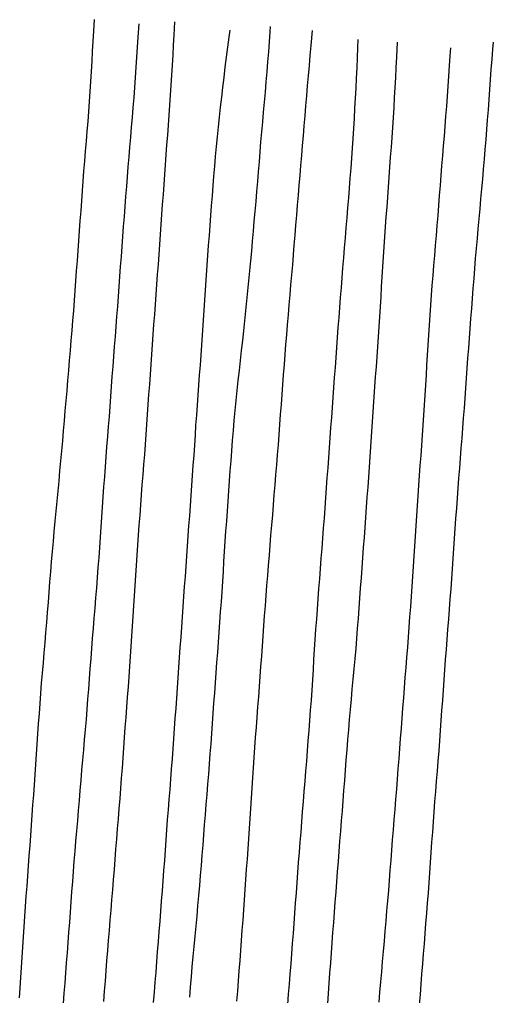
# Model space of a CAD drawing. Header units: metres. Extents: x 378908 to 378976, y 5842376 to 5842760.
# Drawn here: x 378929.4 to 378976, y 5842663.6 to 5842759.6 of the extents above; entities that cross this region are included whole.
import ezdxf

# ---------------------------------------------------------------- set-up
doc = ezdxf.new("R2010")
doc.units = ezdxf.units.M
for name, color, linetype, lineweight in [('A-Nord A.1 DA280', 70, 'Continuous', 30), ('A-Nord A.2 DA280', 72, 'Continuous', 30), ('A-Nord A.3 DA280', 74, 'Continuous', 30), ('A-Nord B.1 DA280', 150, 'Continuous', 30), ('A-Nord B.2 DA280', 152, 'Continuous', 30), ('A-Nord B.3 DA280', 154, 'Continuous', 30), ('BorWin 4.1 DA280', 31, 'Continuous', 30), ('BorWin 4.2 DA280', 30, 'Continuous', 30), ('DolWin 4.1 DA280', 211, 'Continuous', 30), ('DolWin 4.2 DA280', 241, 'Continuous', 30)]:
    doc.layers.add(name, color=color, linetype=linetype, lineweight=lineweight)

msp = doc.modelspace()

# ---------------------------------------------------------------- linework, layer by layer
at = {"layer": 'A-Nord A.1 DA280'}
msp.add_polyline3d([(378929.41, 5842663.426, 7.19), (378929.478, 5842664.427, 7.19), (378929.542, 5842665.426, 7.2), (378929.606, 5842666.419, 7.21), (378929.671, 5842667.418, 7.21), (378929.736, 5842668.417, 7.21), (378929.801, 5842669.414, 7.21), (378929.866, 5842670.41, 7.21), (378929.934, 5842671.408, 7.2), (378930.004, 5842672.405, 7.2), (378930.075, 5842673.405, 7.2), (378930.145, 5842674.399, 7.2), (378930.217, 5842675.397, 7.19), (378930.291, 5842676.394, 7.19), (378930.366, 5842677.393, 7.19), (378930.441, 5842678.389, 7.19), (378930.515, 5842679.39, 7.19), (378930.588, 5842680.386, 7.19), (378930.66, 5842681.383, 7.19), (378930.733, 5842682.382, 7.18), (378930.806, 5842683.377, 7.18), (378930.877, 5842684.377, 7.18), (378930.946, 5842685.372, 7.19), (378931.013, 5842686.373, 7.2), (378931.08, 5842687.369, 7.22), (378931.147, 5842688.368, 7.23), (378931.216, 5842689.359, 7.25), (378931.287, 5842690.36, 7.27), (378931.358, 5842691.358, 7.29), (378931.43, 5842692.357, 7.32), (378931.504, 5842693.348, 7.34), (378931.582, 5842694.348, 7.38), (378931.664, 5842695.343, 7.42), (378931.751, 5842696.339, 7.46), (378931.839, 5842697.332, 7.51), (378931.926, 5842698.331, 7.55), (378932.012, 5842699.324, 7.59), (378932.095, 5842700.32, 7.64), (378932.174, 5842701.313, 7.68), (378932.25, 5842702.314, 7.73), (378932.325, 5842703.308, 7.78), (378932.399, 5842704.302, 7.83), (378932.476, 5842705.302, 7.89), (378932.557, 5842706.289, 7.96), (378932.644, 5842707.289, 8.05), (378932.735, 5842708.279, 8.14), (378932.828, 5842709.266, 8.24), (378932.922, 5842710.258, 8.34), (378933.016, 5842711.247, 8.44), (378933.11, 5842712.241, 8.55), (378933.204, 5842713.228, 8.66), (378933.296, 5842714.215, 8.78), (378933.387, 5842715.206, 8.89), (378933.476, 5842716.192, 9.02), (378933.565, 5842717.179, 9.15), (378933.652, 5842718.166, 9.28), (378933.736, 5842719.153, 9.43), (378933.82, 5842720.14, 9.57), (378933.905, 5842721.123, 9.71), (378933.991, 5842722.113, 9.85), (378934.077, 5842723.097, 10), (378934.164, 5842724.081, 10.15), (378934.249, 5842725.066, 10.31), (378934.333, 5842726.047, 10.46), (378934.418, 5842727.034, 10.62), (378934.502, 5842728.018, 10.79), (378934.584, 5842728.997, 10.96), (378934.662, 5842729.982, 11.13), (378934.738, 5842730.959, 11.31), (378934.811, 5842731.944, 11.5), (378934.881, 5842732.923, 11.69), (378934.951, 5842733.898, 11.88), (378935.023, 5842734.878, 12.07), (378935.096, 5842735.853, 12.27), (378935.166, 5842736.831, 12.45), (378935.237, 5842737.812, 12.64), (378935.31, 5842738.797, 12.82), (378935.382, 5842739.775, 12.99), (378935.454, 5842740.76, 13.17), (378935.524, 5842741.74, 13.35), (378935.597, 5842742.72, 13.54), (378935.673, 5842743.694, 13.73), (378935.748, 5842744.672, 13.94), (378935.826, 5842745.652, 14.13), (378935.905, 5842746.626, 14.32), (378935.989, 5842747.609, 14.51), (378936.068, 5842748.586, 14.7), (378936.146, 5842749.563, 14.89), (378936.221, 5842750.542, 15.08), (378936.292, 5842751.524, 15.27), (378936.357, 5842752.507, 15.44), (378936.419, 5842753.49, 15.6), (378936.479, 5842754.478, 15.74), (378936.538, 5842755.468, 15.86), (378936.595, 5842756.459, 15.98), (378936.652, 5842757.452, 16.1), (378936.707, 5842758.443, 16.2), (378936.768, 5842759.57, 16.33)], dxfattribs=at)
at = {"layer": 'A-Nord A.2 DA280'}
msp.add_polyline3d([(378933.735, 5842662.885, 6.706), (378933.81, 5842663.882, 6.711), (378933.886, 5842664.881, 6.706), (378933.964, 5842665.873, 6.692), (378934.041, 5842666.871, 6.68), (378934.118, 5842667.867, 6.672), (378934.194, 5842668.869, 6.667), (378934.268, 5842669.864, 6.664), (378934.341, 5842670.86, 6.661), (378934.415, 5842671.864, 6.659), (378934.488, 5842672.857, 6.658), (378934.563, 5842673.853, 6.659), (378934.639, 5842674.849, 6.66), (378934.714, 5842675.849, 6.661), (378934.793, 5842676.845, 6.657), (378934.875, 5842677.841, 6.65), (378934.96, 5842678.84, 6.64), (378935.047, 5842679.834, 6.629), (378935.132, 5842680.83, 6.616), (378935.217, 5842681.827, 6.607), (378935.302, 5842682.827, 6.605), (378935.384, 5842683.82, 6.615), (378935.466, 5842684.82, 6.636), (378935.549, 5842685.811, 6.663), (378935.634, 5842686.806, 6.692), (378935.721, 5842687.8, 6.72), (378935.809, 5842688.796, 6.745), (378935.895, 5842689.797, 6.771), (378935.98, 5842690.791, 6.801), (378936.062, 5842691.785, 6.837), (378936.14, 5842692.784, 6.878), (378936.215, 5842693.78, 6.921), (378936.289, 5842694.777, 6.965), (378936.363, 5842695.768, 7.012), (378936.439, 5842696.769, 7.063), (378936.517, 5842697.763, 7.116), (378936.597, 5842698.755, 7.171), (378936.676, 5842699.752, 7.233), (378936.755, 5842700.75, 7.297), (378936.834, 5842701.74, 7.363), (378936.914, 5842702.738, 7.434), (378936.995, 5842703.728, 7.51), (378937.077, 5842704.723, 7.594), (378937.157, 5842705.716, 7.686), (378937.232, 5842706.706, 7.785), (378937.304, 5842707.7, 7.89), (378937.374, 5842708.693, 7.998), (378937.442, 5842709.683, 8.11), (378937.51, 5842710.678, 8.228), (378937.578, 5842711.662, 8.351), (378937.647, 5842712.655, 8.48), (378937.714, 5842713.641, 8.611), (378937.784, 5842714.631, 8.745), (378937.857, 5842715.621, 8.881), (378937.932, 5842716.607, 9.02), (378938.009, 5842717.593, 9.16), (378938.086, 5842718.581, 9.301), (378938.163, 5842719.569, 9.441), (378938.239, 5842720.556, 9.58), (378938.312, 5842721.543, 9.722), (378938.384, 5842722.528, 9.866), (378938.457, 5842723.516, 10.016), (378938.53, 5842724.501, 10.17), (378938.604, 5842725.484, 10.329), (378938.679, 5842726.467, 10.492), (378938.755, 5842727.45, 10.662), (378938.831, 5842728.435, 10.837), (378938.906, 5842729.416, 11.015), (378938.982, 5842730.395, 11.193), (378939.058, 5842731.376, 11.37), (378939.134, 5842732.36, 11.544), (378939.208, 5842733.344, 11.715), (378939.28, 5842734.32, 11.885), (378939.351, 5842735.305, 12.058), (378939.423, 5842736.29, 12.233), (378939.495, 5842737.271, 12.411), (378939.567, 5842738.254, 12.588), (378939.641, 5842739.233, 12.765), (378939.716, 5842740.213, 12.945), (378939.792, 5842741.192, 13.133), (378939.868, 5842742.169, 13.327), (378939.945, 5842743.149, 13.529), (378940.023, 5842744.118, 13.739), (378940.103, 5842745.093, 13.958), (378940.183, 5842746.065, 14.18), (378940.265, 5842747.036, 14.4), (378940.349, 5842748.009, 14.613), (378940.432, 5842748.983, 14.817), (378940.514, 5842749.958, 15.014), (378940.594, 5842750.938, 15.203), (378940.669, 5842751.92, 15.381), (378940.739, 5842752.904, 15.546), (378940.806, 5842753.888, 15.697), (378940.873, 5842754.877, 15.835), (378940.941, 5842755.865, 15.961), (378941.013, 5842756.856, 16.081), (378941.087, 5842757.846, 16.197), (378941.184, 5842759.155, 16.348)], dxfattribs=at)
at = {"layer": 'A-Nord A.3 DA280'}
msp.add_polyline3d([(378937.698, 5842663.085, 6.48), (378937.778, 5842664.078, 6.481), (378937.855, 5842665.074, 6.48), (378937.929, 5842666.075, 6.479), (378938.005, 5842667.068, 6.478), (378938.083, 5842668.067, 6.479), (378938.162, 5842669.066, 6.481), (378938.242, 5842670.059, 6.483), (378938.322, 5842671.053, 6.483), (378938.404, 5842672.053, 6.482), (378938.486, 5842673.049, 6.479), (378938.569, 5842674.045, 6.473), (378938.651, 5842675.042, 6.467), (378938.734, 5842676.039, 6.465), (378938.813, 5842677.036, 6.47), (378938.893, 5842678.036, 6.476), (378938.973, 5842679.031, 6.481), (378939.055, 5842680.025, 6.483), (378939.136, 5842681.023, 6.482), (378939.216, 5842682.017, 6.48), (378939.295, 5842683.017, 6.475), (378939.372, 5842684.017, 6.47), (378939.449, 5842685.008, 6.463), (378939.525, 5842686.007, 6.456), (378939.598, 5842687.005, 6.453), (378939.669, 5842688.004, 6.46), (378939.736, 5842688.999, 6.479), (378939.806, 5842689.999, 6.506), (378939.879, 5842690.993, 6.538), (378939.955, 5842691.989, 6.573), (378940.032, 5842692.983, 6.608), (378940.108, 5842693.987, 6.646), (378940.181, 5842694.983, 6.689), (378940.251, 5842695.976, 6.739), (378940.32, 5842696.97, 6.802), (378940.387, 5842697.965, 6.88), (378940.455, 5842698.965, 6.968), (378940.522, 5842699.957, 7.056), (378940.584, 5842700.947, 7.143), (378940.643, 5842701.945, 7.231), (378940.704, 5842702.938, 7.315), (378940.768, 5842703.93, 7.394), (378940.833, 5842704.928, 7.468), (378940.899, 5842705.92, 7.541), (378940.966, 5842706.918, 7.621), (378941.036, 5842707.909, 7.719), (378941.107, 5842708.903, 7.832), (378941.18, 5842709.89, 7.954), (378941.255, 5842710.876, 8.077), (378941.332, 5842711.867, 8.202), (378941.407, 5842712.859, 8.326), (378941.482, 5842713.85, 8.45), (378941.558, 5842714.833, 8.575), (378941.637, 5842715.829, 8.706), (378941.713, 5842716.814, 8.839), (378941.786, 5842717.799, 8.977), (378941.857, 5842718.79, 9.121), (378941.925, 5842719.771, 9.27), (378941.995, 5842720.764, 9.423), (378942.065, 5842721.749, 9.577), (378942.137, 5842722.732, 9.735), (378942.21, 5842723.712, 9.9), (378942.279, 5842724.7, 10.073), (378942.346, 5842725.682, 10.247), (378942.415, 5842726.665, 10.42), (378942.485, 5842727.648, 10.591), (378942.555, 5842728.627, 10.761), (378942.625, 5842729.609, 10.932), (378942.696, 5842730.595, 11.106), (378942.766, 5842731.575, 11.282), (378942.837, 5842732.559, 11.46), (378942.911, 5842733.536, 11.635), (378942.989, 5842734.522, 11.81), (378943.071, 5842735.504, 11.982), (378943.145, 5842736.486, 12.152), (378943.215, 5842737.468, 12.321), (378943.282, 5842738.451, 12.49), (378943.346, 5842739.434, 12.657), (378943.413, 5842740.416, 12.825), (378943.481, 5842741.398, 12.999), (378943.552, 5842742.38, 13.186), (378943.623, 5842743.354, 13.389), (378943.694, 5842744.328, 13.606), (378943.763, 5842745.302, 13.829), (378943.834, 5842746.274, 14.054), (378943.905, 5842747.244, 14.277), (378943.977, 5842748.215, 14.495), (378944.047, 5842749.191, 14.709), (378944.117, 5842750.165, 14.918), (378944.189, 5842751.146, 15.12), (378944.259, 5842752.122, 15.308), (378944.327, 5842753.105, 15.484), (378944.392, 5842754.088, 15.647), (378944.451, 5842755.078, 15.796), (378944.505, 5842756.064, 15.935), (378944.558, 5842757.055, 16.068), (378944.612, 5842758.044, 16.196), (378944.684, 5842759.351, 16.359)], dxfattribs=at)
at = {"layer": 'A-Nord B.1 DA280'}
msp.add_polyline3d([(378942.593, 5842662.976, 6.559), (378942.672, 5842663.972, 6.565), (378942.75, 5842664.968, 6.569), (378942.829, 5842665.964, 6.571), (378942.909, 5842666.965, 6.572), (378942.988, 5842667.959, 6.571), (378943.068, 5842668.957, 6.568), (378943.148, 5842669.951, 6.563), (378943.229, 5842670.954, 6.555), (378943.307, 5842671.949, 6.546), (378943.383, 5842672.943, 6.54), (378943.458, 5842673.941, 6.538), (378943.535, 5842674.941, 6.54), (378943.61, 5842675.934, 6.542), (378943.679, 5842676.936, 6.539), (378943.749, 5842677.932, 6.537), (378943.821, 5842678.928, 6.535), (378943.896, 5842679.928, 6.533), (378943.973, 5842680.92, 6.533), (378944.051, 5842681.918, 6.535), (378944.13, 5842682.916, 6.538), (378944.207, 5842683.914, 6.54), (378944.283, 5842684.909, 6.539), (378944.358, 5842685.912, 6.535), (378944.433, 5842686.909, 6.53), (378944.507, 5842687.902, 6.527), (378944.581, 5842688.899, 6.523), (378944.654, 5842689.901, 6.522), (378944.726, 5842690.892, 6.521), (378944.797, 5842691.893, 6.519), (378944.868, 5842692.886, 6.518), (378944.94, 5842693.884, 6.523), (378945.01, 5842694.883, 6.538), (378945.079, 5842695.88, 6.563), (378945.148, 5842696.878, 6.595), (378945.217, 5842697.872, 6.633), (378945.287, 5842698.87, 6.677), (378945.358, 5842699.863, 6.73), (378945.427, 5842700.863, 6.789), (378945.498, 5842701.859, 6.854), (378945.569, 5842702.854, 6.92), (378945.641, 5842703.853, 6.986), (378945.713, 5842704.847, 7.053), (378945.784, 5842705.839, 7.126), (378945.854, 5842706.835, 7.207), (378945.925, 5842707.828, 7.294), (378945.995, 5842708.822, 7.385), (378946.066, 5842709.814, 7.478), (378946.138, 5842710.807, 7.576), (378946.21, 5842711.795, 7.682), (378946.279, 5842712.79, 7.796), (378946.35, 5842713.78, 7.918), (378946.422, 5842714.767, 8.046), (378946.494, 5842715.759, 8.182), (378946.564, 5842716.749, 8.321), (378946.63, 5842717.732, 8.464), (378946.695, 5842718.718, 8.614), (378946.759, 5842719.705, 8.765), (378946.825, 5842720.69, 8.917), (378946.895, 5842721.674, 9.074), (378946.971, 5842722.665, 9.24), (378947.048, 5842723.637, 9.41), (378947.118, 5842724.623, 9.587), (378947.19, 5842725.607, 9.765), (378947.258, 5842726.585, 9.942), (378947.324, 5842727.572, 10.121), (378947.387, 5842728.551, 10.299), (378947.449, 5842729.534, 10.476), (378947.513, 5842730.516, 10.654), (378947.579, 5842731.499, 10.832), (378947.647, 5842732.476, 11.011), (378947.717, 5842733.462, 11.195), (378947.787, 5842734.437, 11.382), (378947.858, 5842735.42, 11.576), (378947.929, 5842736.395, 11.774), (378948.002, 5842737.373, 11.976), (378948.074, 5842738.343, 12.18), (378948.148, 5842739.319, 12.388), (378948.221, 5842740.299, 12.599), (378948.296, 5842741.273, 12.81), (378948.371, 5842742.244, 13.021), (378948.448, 5842743.22, 13.237), (378948.526, 5842744.191, 13.46), (378948.606, 5842745.158, 13.695), (378948.691, 5842746.121, 13.943), (378948.78, 5842747.086, 14.198), (378948.871, 5842748.047, 14.45), (378948.968, 5842749.013, 14.693), (378949.068, 5842749.983, 14.925), (378949.173, 5842750.953, 15.139), (378949.283, 5842751.928, 15.33), (378949.397, 5842752.907, 15.496), (378949.514, 5842753.888, 15.638), (378949.636, 5842754.875, 15.76), (378949.76, 5842755.86, 15.873), (378949.886, 5842756.846, 15.982), (378950.013, 5842757.831, 16.089), (378950.102, 5842758.518, 16.162)], dxfattribs=at)
at = {"layer": 'A-Nord B.2 DA280'}
msp.add_polyline3d([(378946.158, 5842663.497, 6.309), (378946.231, 5842664.491, 6.305), (378946.311, 5842665.495, 6.302), (378946.394, 5842666.491, 6.3), (378946.48, 5842667.485, 6.298), (378946.569, 5842668.478, 6.294), (378946.663, 5842669.476, 6.289), (378946.761, 5842670.469, 6.285), (378946.86, 5842671.463, 6.283), (378946.955, 5842672.463, 6.283), (378947.044, 5842673.461, 6.283), (378947.129, 5842674.456, 6.282), (378947.209, 5842675.448, 6.279), (378947.29, 5842676.449, 6.274), (378947.37, 5842677.443, 6.266), (378947.449, 5842678.443, 6.259), (378947.529, 5842679.433, 6.255), (378947.61, 5842680.433, 6.254), (378947.69, 5842681.426, 6.258), (378947.771, 5842682.428, 6.267), (378947.85, 5842683.425, 6.28), (378947.929, 5842684.422, 6.294), (378948.008, 5842685.419, 6.308), (378948.087, 5842686.414, 6.325), (378948.166, 5842687.411, 6.347), (378948.241, 5842688.405, 6.376), (378948.312, 5842689.403, 6.413), (378948.383, 5842690.401, 6.455), (378948.454, 5842691.4, 6.499), (378948.525, 5842692.4, 6.545), (378948.598, 5842693.389, 6.592), (378948.672, 5842694.385, 6.643), (378948.745, 5842695.383, 6.698), (378948.818, 5842696.379, 6.755), (378948.89, 5842697.375, 6.814), (378948.963, 5842698.369, 6.874), (378949.038, 5842699.361, 6.938), (378949.112, 5842700.361, 7.004), (378949.181, 5842701.351, 7.071), (378949.252, 5842702.349, 7.144), (378949.32, 5842703.344, 7.231), (378949.386, 5842704.337, 7.339), (378949.448, 5842705.326, 7.461), (378949.511, 5842706.319, 7.592), (378949.575, 5842707.306, 7.722), (378949.641, 5842708.296, 7.853), (378949.708, 5842709.284, 7.982), (378949.778, 5842710.269, 8.108), (378949.849, 5842711.262, 8.233), (378949.919, 5842712.253, 8.36), (378949.985, 5842713.242, 8.488), (378950.054, 5842714.231, 8.615), (378950.127, 5842715.222, 8.74), (378950.201, 5842716.207, 8.867), (378950.278, 5842717.197, 8.999), (378950.357, 5842718.186, 9.136), (378950.439, 5842719.173, 9.278), (378950.525, 5842720.155, 9.422), (378950.616, 5842721.148, 9.571), (378950.713, 5842722.128, 9.722), (378950.812, 5842723.111, 9.876), (378950.914, 5842724.093, 10.034), (378951.021, 5842725.073, 10.197), (378951.131, 5842726.055, 10.363), (378951.242, 5842727.032, 10.531), (378951.353, 5842728.014, 10.703), (378951.462, 5842728.989, 10.875), (378951.568, 5842729.967, 11.049), (378951.67, 5842730.948, 11.223), (378951.769, 5842731.927, 11.398), (378951.866, 5842732.904, 11.577), (378951.962, 5842733.882, 11.758), (378952.056, 5842734.86, 11.941), (378952.15, 5842735.844, 12.129), (378952.242, 5842736.821, 12.321), (378952.329, 5842737.796, 12.518), (378952.412, 5842738.77, 12.719), (378952.493, 5842739.744, 12.925), (378952.575, 5842740.72, 13.134), (378952.658, 5842741.699, 13.345), (378952.741, 5842742.67, 13.553), (378952.823, 5842743.642, 13.758), (378952.904, 5842744.619, 13.964), (378952.986, 5842745.593, 14.17), (378953.066, 5842746.571, 14.371), (378953.148, 5842747.548, 14.565), (378953.233, 5842748.524, 14.757), (378953.318, 5842749.501, 14.944), (378953.404, 5842750.48, 15.122), (378953.492, 5842751.464, 15.288), (378953.58, 5842752.448, 15.441), (378953.667, 5842753.432, 15.587), (378953.75, 5842754.419, 15.729), (378953.83, 5842755.406, 15.872), (378953.907, 5842756.392, 16.018), (378953.982, 5842757.377, 16.168), (378954.057, 5842758.362, 16.318), (378954.097, 5842758.895, 16.4)], dxfattribs=at)
at = {"layer": 'A-Nord B.3 DA280'}
msp.add_polyline3d([(378950.779, 5842663.1, 6.246), (378950.857, 5842664.097, 6.249), (378950.936, 5842665.092, 6.252), (378951.014, 5842666.096, 6.251), (378951.089, 5842667.09, 6.249), (378951.163, 5842668.083, 6.246), (378951.236, 5842669.08, 6.241), (378951.31, 5842670.08, 6.232), (378951.382, 5842671.077, 6.22), (378951.454, 5842672.073, 6.206), (378951.526, 5842673.069, 6.194), (378951.598, 5842674.07, 6.183), (378951.669, 5842675.062, 6.179), (378951.74, 5842676.062, 6.182), (378951.808, 5842677.062, 6.191), (378951.877, 5842678.06, 6.202), (378951.944, 5842679.054, 6.212), (378952.011, 5842680.055, 6.221), (378952.076, 5842681.052, 6.229), (378952.14, 5842682.045, 6.234), (378952.205, 5842683.048, 6.238), (378952.27, 5842684.048, 6.24), (378952.336, 5842685.042, 6.242), (378952.404, 5842686.042, 6.247), (378952.475, 5842687.036, 6.26), (378952.547, 5842688.038, 6.283), (378952.618, 5842689.03, 6.314), (378952.692, 5842690.028, 6.349), (378952.768, 5842691.023, 6.386), (378952.846, 5842692.024, 6.426), (378952.923, 5842693.016, 6.473), (378952.998, 5842694.011, 6.53), (378953.072, 5842695.009, 6.595), (378953.145, 5842696, 6.664), (378953.219, 5842697, 6.736), (378953.291, 5842697.995, 6.812), (378953.363, 5842698.985, 6.896), (378953.435, 5842699.977, 6.989), (378953.505, 5842700.969, 7.087), (378953.577, 5842701.963, 7.187), (378953.653, 5842702.959, 7.288), (378953.73, 5842703.952, 7.387), (378953.808, 5842704.939, 7.484), (378953.889, 5842705.932, 7.582), (378953.97, 5842706.926, 7.685), (378954.05, 5842707.915, 7.792), (378954.132, 5842708.906, 7.903), (378954.214, 5842709.89, 8.019), (378954.298, 5842710.883, 8.146), (378954.38, 5842711.871, 8.282), (378954.46, 5842712.859, 8.423), (378954.54, 5842713.844, 8.565), (378954.621, 5842714.833, 8.707), (378954.701, 5842715.816, 8.852), (378954.78, 5842716.806, 9.004), (378954.854, 5842717.785, 9.161), (378954.928, 5842718.773, 9.322), (378955.001, 5842719.757, 9.483), (378955.075, 5842720.74, 9.642), (378955.15, 5842721.727, 9.801), (378955.224, 5842722.709, 9.962), (378955.298, 5842723.692, 10.127), (378955.372, 5842724.67, 10.298), (378955.449, 5842725.657, 10.475), (378955.526, 5842726.638, 10.653), (378955.604, 5842727.619, 10.829), (378955.681, 5842728.597, 11.004), (378955.759, 5842729.581, 11.182), (378955.84, 5842730.562, 11.36), (378955.923, 5842731.54, 11.541), (378956.007, 5842732.519, 11.725), (378956.094, 5842733.503, 11.916), (378956.183, 5842734.473, 12.107), (378956.268, 5842735.453, 12.299), (378956.347, 5842736.437, 12.485), (378956.424, 5842737.412, 12.669), (378956.504, 5842738.391, 12.852), (378956.587, 5842739.372, 13.038), (378956.672, 5842740.35, 13.225), (378956.753, 5842741.329, 13.413), (378956.831, 5842742.307, 13.604), (378956.907, 5842743.28, 13.8), (378956.986, 5842744.258, 14.006), (378957.065, 5842745.23, 14.218), (378957.148, 5842746.204, 14.435), (378957.232, 5842747.177, 14.652), (378957.316, 5842748.148, 14.866), (378957.399, 5842749.126, 15.067), (378957.482, 5842750.105, 15.25), (378957.565, 5842751.089, 15.416), (378957.649, 5842752.073, 15.566), (378957.734, 5842753.057, 15.704), (378957.822, 5842754.047, 15.828), (378957.909, 5842755.037, 15.942), (378957.996, 5842756.027, 16.05), (378958.083, 5842757.017, 16.156), (378958.214, 5842758.507, 16.312), (378958.214, 5842758.507, 16.312)], dxfattribs=at)
at = {"layer": 'BorWin 4.1 DA280'}
msp.add_polyline3d([(378964.765, 5842663.009, 6.691), (378964.848, 5842664.001, 6.696), (378964.932, 5842665.004, 6.702), (378965.017, 5842665.995, 6.708), (378965.103, 5842666.994, 6.715), (378965.19, 5842667.988, 6.722), (378965.277, 5842668.986, 6.725), (378965.364, 5842669.985, 6.724), (378965.45, 5842670.98, 6.719), (378965.535, 5842671.976, 6.715), (378965.619, 5842672.969, 6.711), (378965.702, 5842673.966, 6.708), (378965.78, 5842674.965, 6.71), (378965.856, 5842675.964, 6.714), (378965.933, 5842676.959, 6.718), (378966.011, 5842677.955, 6.721), (378966.09, 5842678.951, 6.724), (378966.17, 5842679.948, 6.729), (378966.251, 5842680.946, 6.74), (378966.331, 5842681.942, 6.755), (378966.411, 5842682.938, 6.772), (378966.491, 5842683.936, 6.79), (378966.57, 5842684.935, 6.805), (378966.649, 5842685.929, 6.82), (378966.724, 5842686.927, 6.84), (378966.8, 5842687.922, 6.863), (378966.875, 5842688.918, 6.887), (378966.95, 5842689.916, 6.914), (378967.026, 5842690.912, 6.944), (378967.103, 5842691.911, 6.98), (378967.181, 5842692.906, 7.022), (378967.259, 5842693.898, 7.072), (378967.338, 5842694.894, 7.131), (378967.416, 5842695.889, 7.194), (378967.495, 5842696.887, 7.26), (378967.573, 5842697.879, 7.326), (378967.65, 5842698.877, 7.396), (378967.724, 5842699.87, 7.466), (378967.797, 5842700.862, 7.537), (378967.87, 5842701.86, 7.612), (378967.941, 5842702.854, 7.691), (378968.011, 5842703.847, 7.775), (378968.081, 5842704.843, 7.865), (378968.149, 5842705.832, 7.96), (378968.218, 5842706.829, 8.058), (378968.285, 5842707.825, 8.157), (378968.35, 5842708.813, 8.257), (378968.412, 5842709.802, 8.362), (378968.476, 5842710.8, 8.477), (378968.539, 5842711.793, 8.599), (378968.603, 5842712.777, 8.723), (378968.67, 5842713.767, 8.851), (378968.74, 5842714.758, 8.983), (378968.81, 5842715.745, 9.117), (378968.882, 5842716.736, 9.257), (378968.954, 5842717.718, 9.399), (378969.026, 5842718.709, 9.544), (378969.096, 5842719.692, 9.689), (378969.163, 5842720.68, 9.836), (378969.227, 5842721.666, 9.985), (378969.288, 5842722.654, 10.145), (378969.347, 5842723.639, 10.309), (378969.405, 5842724.618, 10.477), (378969.463, 5842725.606, 10.65), (378969.52, 5842726.586, 10.826), (378969.579, 5842727.568, 11.008), (378969.639, 5842728.552, 11.196), (378969.701, 5842729.528, 11.384), (378969.766, 5842730.511, 11.572), (378969.835, 5842731.492, 11.758), (378969.907, 5842732.467, 11.942), (378969.986, 5842733.449, 12.127), (378970.067, 5842734.429, 12.316), (378970.147, 5842735.407, 12.503), (378970.23, 5842736.39, 12.689), (378970.313, 5842737.364, 12.868), (378970.395, 5842738.348, 13.045), (378970.474, 5842739.326, 13.217), (378970.552, 5842740.309, 13.387), (378970.63, 5842741.291, 13.556), (378970.707, 5842742.271, 13.73), (378970.785, 5842743.252, 13.913), (378970.861, 5842744.231, 14.106), (378970.935, 5842745.207, 14.309), (378971.018, 5842746.18, 14.525), (378971.101, 5842747.151, 14.745), (378971.182, 5842748.124, 14.965), (378971.261, 5842749.099, 15.176), (378971.337, 5842750.076, 15.368), (378971.409, 5842751.057, 15.539), (378971.479, 5842752.043, 15.695), (378971.547, 5842753.031, 15.839), (378971.615, 5842754.02, 15.978), (378971.681, 5842755.008, 16.114), (378971.746, 5842755.996, 16.248), (378971.798, 5842756.781, 16.354)], dxfattribs=at)
at = {"layer": 'BorWin 4.2 DA280'}
msp.add_polyline3d([(378968.746, 5842662.768, 6.17), (378968.822, 5842663.768, 6.178), (378968.898, 5842664.765, 6.18), (378968.974, 5842665.756, 6.176), (378969.051, 5842666.756, 6.168), (378969.13, 5842667.757, 6.16), (378969.208, 5842668.749, 6.152), (378969.289, 5842669.749, 6.146), (378969.369, 5842670.744, 6.14), (378969.45, 5842671.742, 6.133), (378969.531, 5842672.737, 6.124), (378969.61, 5842673.734, 6.119), (378969.685, 5842674.731, 6.122), (378969.753, 5842675.728, 6.13), (378969.82, 5842676.727, 6.142), (378969.887, 5842677.724, 6.152), (378969.957, 5842678.723, 6.158), (378970.028, 5842679.72, 6.16), (378970.102, 5842680.719, 6.16), (378970.177, 5842681.716, 6.158), (378970.254, 5842682.713, 6.158), (378970.332, 5842683.704, 6.161), (378970.413, 5842684.707, 6.168), (378970.496, 5842685.705, 6.18), (378970.578, 5842686.699, 6.199), (378970.656, 5842687.696, 6.225), (378970.729, 5842688.69, 6.259), (378970.801, 5842689.69, 6.3), (378970.872, 5842690.685, 6.342), (378970.942, 5842691.681, 6.384), (378971.012, 5842692.678, 6.427), (378971.083, 5842693.674, 6.476), (378971.154, 5842694.667, 6.532), (378971.226, 5842695.664, 6.595), (378971.3, 5842696.658, 6.661), (378971.377, 5842697.657, 6.726), (378971.455, 5842698.65, 6.791), (378971.532, 5842699.643, 6.859), (378971.609, 5842700.641, 6.934), (378971.685, 5842701.63, 7.017), (378971.759, 5842702.624, 7.109), (378971.833, 5842703.622, 7.206), (378971.906, 5842704.61, 7.307), (378971.978, 5842705.603, 7.414), (378972.048, 5842706.592, 7.53), (378972.116, 5842707.587, 7.654), (378972.182, 5842708.573, 7.781), (378972.25, 5842709.566, 7.91), (378972.32, 5842710.552, 8.038), (378972.392, 5842711.544, 8.169), (378972.464, 5842712.531, 8.304), (378972.538, 5842713.513, 8.441), (378972.614, 5842714.502, 8.583), (378972.69, 5842715.489, 8.728), (378972.767, 5842716.473, 8.879), (378972.844, 5842717.46, 9.035), (378972.92, 5842718.442, 9.196), (378972.995, 5842719.424, 9.364), (378973.07, 5842720.408, 9.54), (378973.144, 5842721.388, 9.723), (378973.216, 5842722.367, 9.912), (378973.286, 5842723.346, 10.108), (378973.356, 5842724.324, 10.306), (378973.427, 5842725.302, 10.501), (378973.5, 5842726.282, 10.691), (378973.573, 5842727.259, 10.874), (378973.645, 5842728.242, 11.056), (378973.717, 5842729.222, 11.235), (378973.792, 5842730.204, 11.413), (378973.868, 5842731.186, 11.594), (378973.941, 5842732.161, 11.777), (378974.014, 5842733.143, 11.963), (378974.09, 5842734.123, 12.153), (378974.169, 5842735.102, 12.346), (378974.251, 5842736.08, 12.538), (378974.336, 5842737.06, 12.726), (378974.423, 5842738.036, 12.907), (378974.51, 5842739.016, 13.085), (378974.599, 5842739.998, 13.264), (378974.688, 5842740.975, 13.45), (378974.777, 5842741.95, 13.646), (378974.864, 5842742.924, 13.855), (378974.949, 5842743.897, 14.076), (378975.033, 5842744.865, 14.306), (378975.114, 5842745.837, 14.542), (378975.194, 5842746.802, 14.774), (378975.274, 5842747.775, 14.999), (378975.351, 5842748.75, 15.21), (378975.426, 5842749.728, 15.4), (378975.501, 5842750.71, 15.567), (378975.575, 5842751.696, 15.711), (378975.646, 5842752.687, 15.833), (378975.718, 5842753.679, 15.944), (378975.791, 5842754.669, 16.05), (378975.868, 5842755.663, 16.157), (378975.947, 5842756.651, 16.266), (378976.004, 5842757.341, 16.343)], dxfattribs=at)
at = {"layer": 'DolWin 4.1 DA280'}
msp.add_polyline3d([(378955.786, 5842662.775, 6.844), (378955.865, 5842663.775, 6.84), (378955.945, 5842664.768, 6.836), (378956.026, 5842665.767, 6.834), (378956.105, 5842666.763, 6.834), (378956.183, 5842667.76, 6.836), (378956.26, 5842668.755, 6.838), (378956.337, 5842669.753, 6.839), (378956.411, 5842670.749, 6.839), (378956.485, 5842671.748, 6.836), (378956.556, 5842672.744, 6.831), (378956.627, 5842673.741, 6.826), (378956.697, 5842674.742, 6.819), (378956.771, 5842675.737, 6.811), (378956.849, 5842676.739, 6.806), (378956.928, 5842677.732, 6.807), (378957.006, 5842678.727, 6.813), (378957.084, 5842679.725, 6.821), (378957.16, 5842680.721, 6.831), (378957.237, 5842681.721, 6.841), (378957.316, 5842682.718, 6.853), (378957.396, 5842683.713, 6.866), (378957.478, 5842684.708, 6.88), (378957.561, 5842685.706, 6.894), (378957.643, 5842686.701, 6.91), (378957.719, 5842687.701, 6.93), (378957.794, 5842688.693, 6.957), (378957.871, 5842689.691, 6.992), (378957.949, 5842690.692, 7.031), (378958.026, 5842691.687, 7.069), (378958.1, 5842692.682, 7.11), (378958.171, 5842693.677, 7.157), (378958.236, 5842694.673, 7.213), (378958.297, 5842695.672, 7.279), (378958.358, 5842696.666, 7.35), (378958.42, 5842697.661, 7.423), (378958.484, 5842698.654, 7.502), (378958.553, 5842699.644, 7.583), (378958.625, 5842700.641, 7.668), (378958.698, 5842701.634, 7.752), (378958.773, 5842702.631, 7.835), (378958.848, 5842703.625, 7.919), (378958.925, 5842704.618, 8.007), (378959.001, 5842705.613, 8.099), (378959.077, 5842706.604, 8.195), (378959.154, 5842707.594, 8.294), (378959.233, 5842708.587, 8.399), (378959.309, 5842709.579, 8.509), (378959.382, 5842710.567, 8.625), (378959.454, 5842711.56, 8.745), (378959.525, 5842712.551, 8.87), (378959.597, 5842713.533, 8.998), (378959.67, 5842714.528, 9.131), (378959.742, 5842715.514, 9.265), (378959.814, 5842716.5, 9.404), (378959.885, 5842717.487, 9.547), (378959.957, 5842718.479, 9.694), (378960.029, 5842719.464, 9.847), (378960.101, 5842720.445, 10.005), (378960.173, 5842721.431, 10.17), (378960.243, 5842722.411, 10.337), (378960.315, 5842723.394, 10.505), (378960.387, 5842724.378, 10.673), (378960.459, 5842725.362, 10.839), (378960.532, 5842726.344, 11.003), (378960.604, 5842727.334, 11.167), (378960.677, 5842728.312, 11.329), (378960.751, 5842729.3, 11.493), (378960.827, 5842730.282, 11.658), (378960.904, 5842731.263, 11.829), (378960.98, 5842732.247, 12.009), (378961.054, 5842733.221, 12.195), (378961.128, 5842734.201, 12.384), (378961.207, 5842735.184, 12.567), (378961.287, 5842736.162, 12.744), (378961.366, 5842737.145, 12.915), (378961.446, 5842738.128, 13.086), (378961.526, 5842739.105, 13.266), (378961.607, 5842740.083, 13.461), (378961.689, 5842741.059, 13.662), (378961.769, 5842742.037, 13.863), (378961.848, 5842743.011, 14.061), (378961.927, 5842743.988, 14.26), (378962.005, 5842744.965, 14.462), (378962.079, 5842745.94, 14.666), (378962.145, 5842746.917, 14.871), (378962.209, 5842747.895, 15.072), (378962.272, 5842748.874, 15.263), (378962.331, 5842749.858, 15.435), (378962.388, 5842750.845, 15.585), (378962.442, 5842751.834, 15.712), (378962.493, 5842752.827, 15.818), (378962.541, 5842753.822, 15.905), (378962.589, 5842754.82, 15.977), (378962.634, 5842755.815, 16.041), (378962.679, 5842756.812, 16.101), (378962.715, 5842757.61, 16.147)], dxfattribs=at)
at = {"layer": 'DolWin 4.2 DA280'}
msp.add_polyline3d([(378959.711, 5842662.867, 6.633), (378959.786, 5842663.86, 6.627), (378959.859, 5842664.861, 6.623), (378959.931, 5842665.855, 6.618), (378960.005, 5842666.854, 6.616), (378960.078, 5842667.849, 6.614), (378960.152, 5842668.849, 6.614), (378960.226, 5842669.846, 6.617), (378960.301, 5842670.837, 6.62), (378960.377, 5842671.838, 6.622), (378960.455, 5842672.841, 6.62), (378960.532, 5842673.832, 6.618), (378960.61, 5842674.833, 6.617), (378960.685, 5842675.828, 6.617), (378960.76, 5842676.821, 6.615), (378960.838, 5842677.824, 6.612), (378960.916, 5842678.815, 6.607), (378960.994, 5842679.814, 6.601), (378961.073, 5842680.81, 6.594), (378961.15, 5842681.807, 6.589), (378961.227, 5842682.805, 6.589), (378961.304, 5842683.8, 6.592), (378961.381, 5842684.798, 6.599), (378961.459, 5842685.797, 6.611), (378961.535, 5842686.791, 6.629), (378961.611, 5842687.791, 6.656), (378961.69, 5842688.786, 6.687), (378961.773, 5842689.783, 6.721), (378961.858, 5842690.777, 6.755), (378961.946, 5842691.776, 6.79), (378962.035, 5842692.766, 6.826), (378962.126, 5842693.765, 6.864), (378962.217, 5842694.762, 6.905), (378962.309, 5842695.754, 6.948), (378962.4, 5842696.749, 6.995), (378962.491, 5842697.749, 7.051), (378962.574, 5842698.735, 7.122), (378962.65, 5842699.73, 7.207), (378962.724, 5842700.722, 7.298), (378962.798, 5842701.717, 7.391), (378962.872, 5842702.712, 7.483), (378962.944, 5842703.701, 7.575), (378963.016, 5842704.698, 7.67), (378963.087, 5842705.687, 7.77), (378963.16, 5842706.68, 7.877), (378963.234, 5842707.67, 7.987), (378963.31, 5842708.663, 8.098), (378963.385, 5842709.652, 8.209), (378963.458, 5842710.642, 8.322), (378963.526, 5842711.636, 8.44), (378963.596, 5842712.627, 8.56), (378963.669, 5842713.614, 8.683), (378963.742, 5842714.607, 8.809), (378963.814, 5842715.591, 8.94), (378963.882, 5842716.581, 9.075), (378963.948, 5842717.567, 9.214), (378964.014, 5842718.558, 9.356), (378964.08, 5842719.546, 9.502), (378964.148, 5842720.534, 9.652), (378964.217, 5842721.516, 9.805), (378964.287, 5842722.498, 9.966), (378964.353, 5842723.486, 10.136), (378964.421, 5842724.468, 10.308), (378964.49, 5842725.45, 10.48), (378964.56, 5842726.43, 10.653), (378964.63, 5842727.413, 10.833), (378964.698, 5842728.392, 11.019), (378964.763, 5842729.367, 11.21), (378964.826, 5842730.349, 11.404), (378964.888, 5842731.327, 11.597), (378964.949, 5842732.309, 11.792), (378965.008, 5842733.289, 11.981), (378965.07, 5842734.27, 12.163), (378965.136, 5842735.254, 12.337), (378965.201, 5842736.24, 12.507), (378965.267, 5842737.22, 12.675), (378965.333, 5842738.205, 12.844), (378965.4, 5842739.185, 13.014), (378965.469, 5842740.165, 13.191), (378965.539, 5842741.147, 13.374), (378965.611, 5842742.128, 13.555), (378965.682, 5842743.109, 13.735), (378965.754, 5842744.088, 13.918), (378965.825, 5842745.065, 14.112), (378965.896, 5842746.043, 14.315), (378965.967, 5842747.018, 14.525), (378966.035, 5842747.993, 14.74), (378966.101, 5842748.967, 14.956), (378966.165, 5842749.943, 15.167), (378966.227, 5842750.921, 15.361), (378966.286, 5842751.904, 15.535), (378966.344, 5842752.891, 15.689), (378966.4, 5842753.879, 15.826), (378966.454, 5842754.871, 15.952), (378966.507, 5842755.861, 16.073), (378966.585, 5842757.348, 16.247), (378966.585, 5842757.348, 16.247)], dxfattribs=at)

doc.saveas('drawing.dxf')
